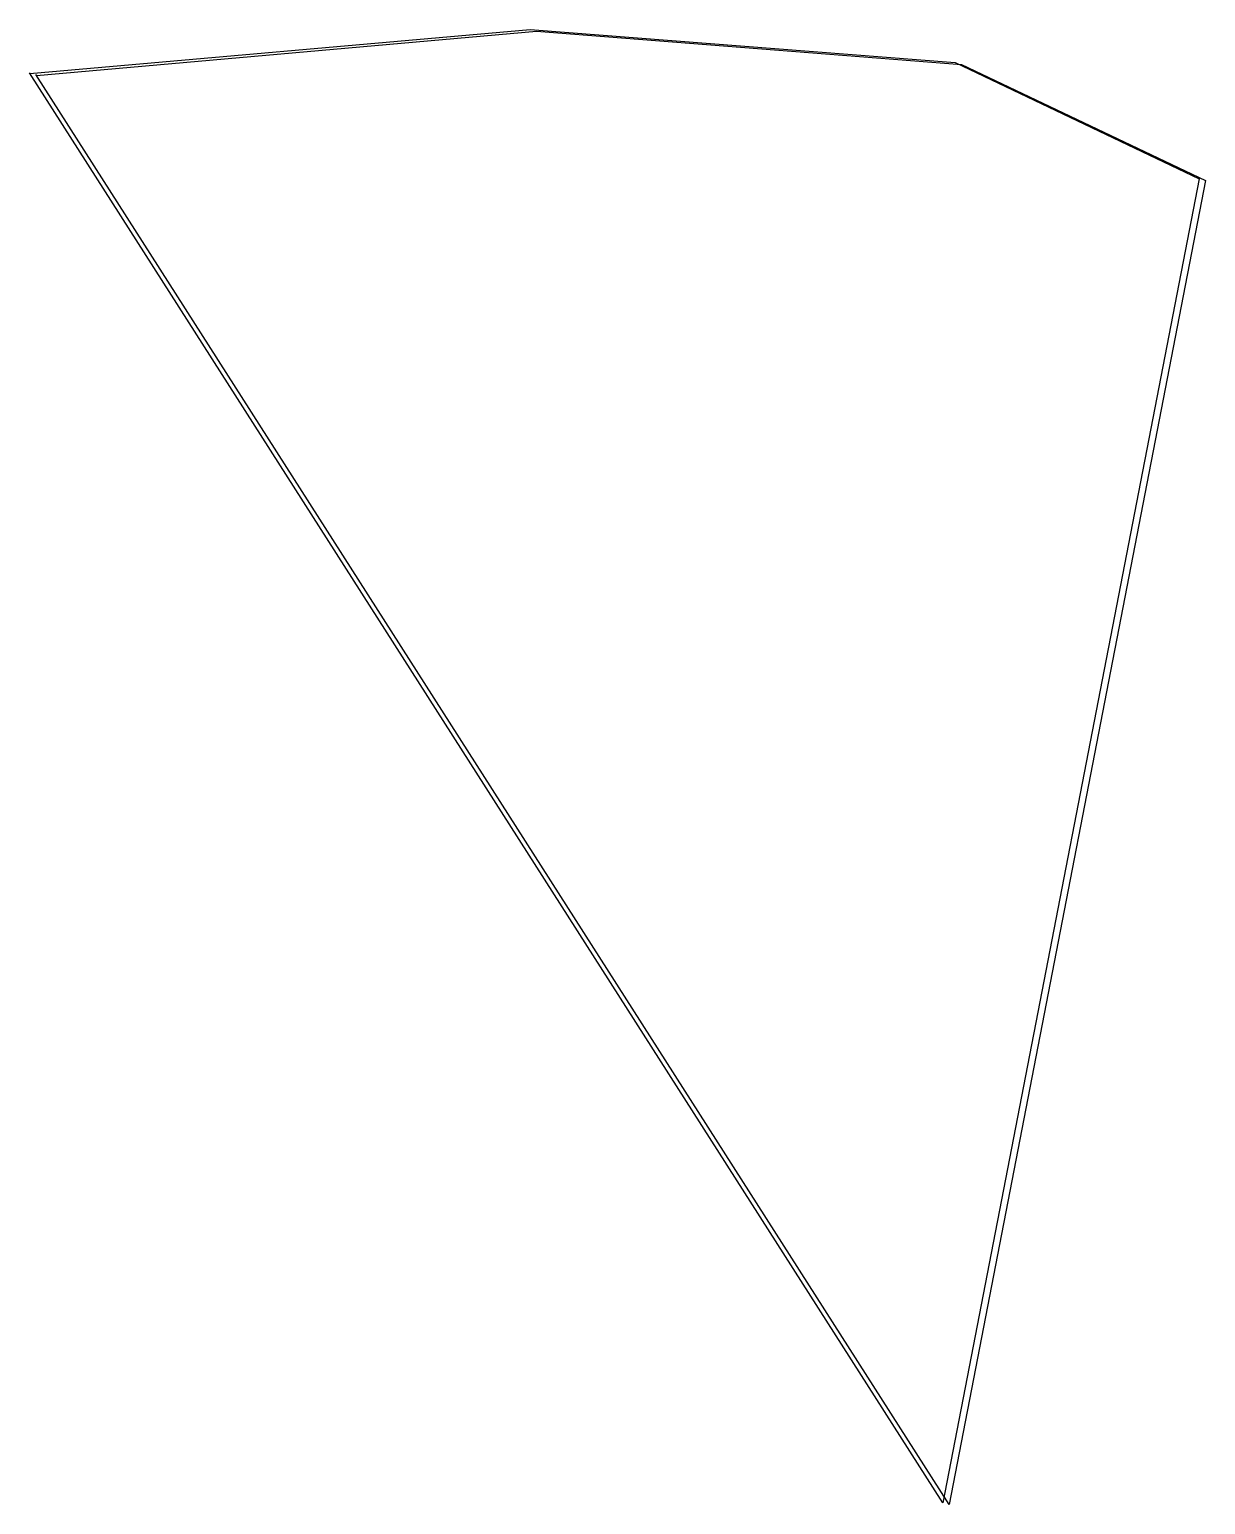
# Model space of a CAD drawing. Header units: metres. Extents: x 310424 to 310584, y 5264775 to 5264976.
import ezdxf

# ---------------------------------------------------------------- set-up
doc = ezdxf.new("R2010")
doc.units = ezdxf.units.M
doc.layers.add('PARC - IMPERIAL', color=1, linetype='Continuous')

msp = doc.modelspace()

# ---------------------------------------------------------------- linework, layer by layer
at = {"layer": 'PARC - IMPERIAL', "flags": 128}
for points in [[(310423.61, 5264970.01), (310491.93, 5264976.04), (310549.97, 5264971.51), (310583.27, 5264955.66), (310548.27, 5264774.91), (310423.54, 5264970.12)], [(310424.49, 5264969.78), (310492.8, 5264975.81), (310550.84, 5264971.28), (310584.14, 5264955.42), (310549.14, 5264774.68), (310424.42, 5264969.89)]]:
    msp.add_lwpolyline(points, dxfattribs=at)

doc.saveas('drawing.dxf')
